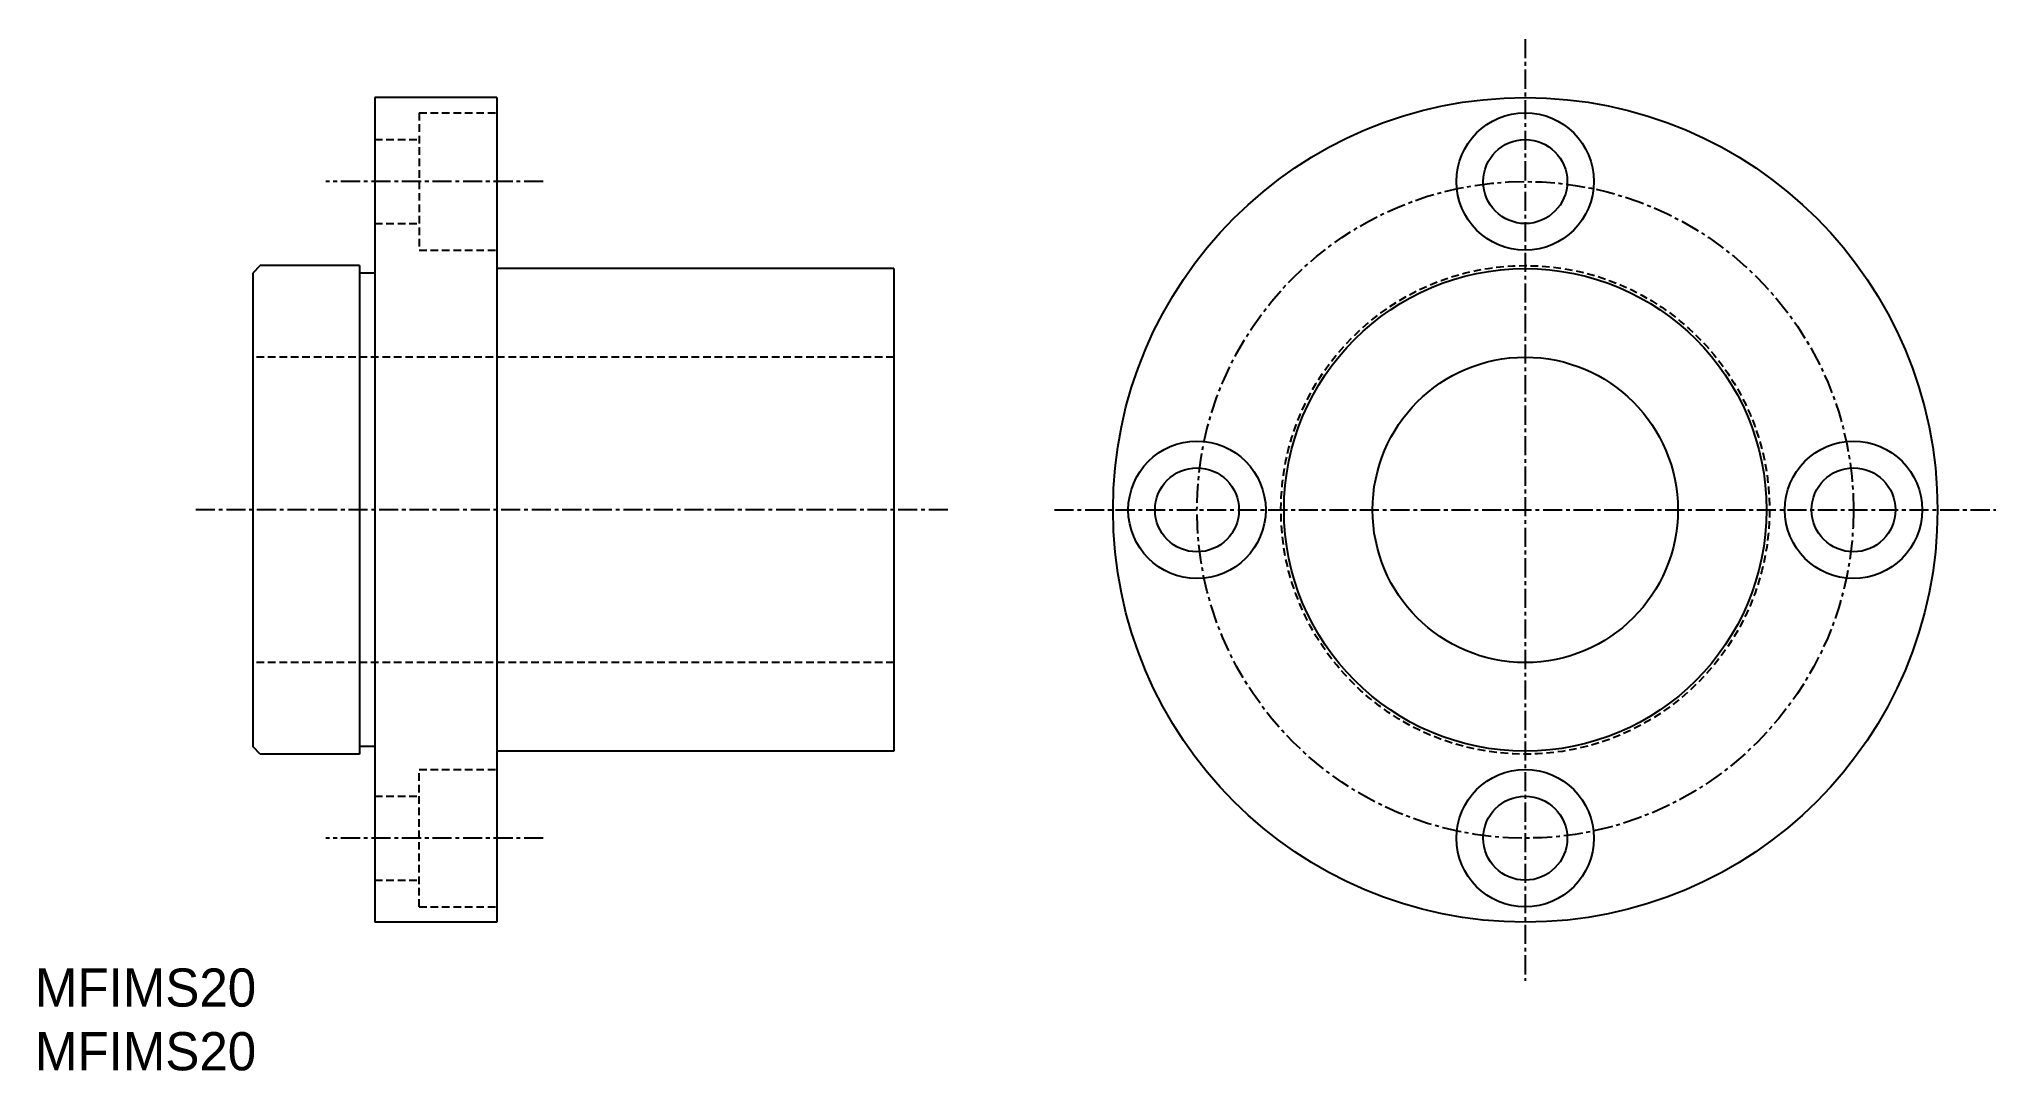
# Model space of a CAD drawing. Extents: x 10 to 138, y 10 to 78.
import ezdxf

# ---------------------------------------------------------------- set-up
doc = ezdxf.new("R2010")
doc.units = 0
doc.linetypes.add('CENTER', pattern=[2, 1.25, -0.25, 0.25, -0.25])
doc.linetypes.add('DASHED', pattern=[0.75, 0.5, -0.25])
doc.layers.get('0').update_dxf_attribs({"linetype": 'CONTINUOUS'})
doc.layers.add('CENTER', color=1, linetype='CENTER')

msp = doc.modelspace()

# ---------------------------------------------------------------- linework, layer by layer
at = {"color": 7, "linetype": 'CONTINUOUS'}
for p, q in [((32.26, 73.7), (32.26, 19.7)), ((40.26, 73.7), (32.26, 73.7)), ((40.26, 73.7), (40.26, 19.7)), ((24.76, 62.7), (24.26, 62.2)), ((24.26, 62.2), (24.26, 31.2)), ((31.26, 62.7), (24.76, 62.7)), ((31.26, 62.7), (31.26, 30.7)), ((32.26, 62.2), (31.26, 62.2)), ((66.26, 62.5), (40.26, 62.5)), ((66.26, 62.5), (66.26, 30.9)), ((24.76, 30.7), (24.26, 31.2)), ((32.26, 31.2), (31.26, 31.2)), ((66.26, 30.9), (40.26, 30.9)), ((31.26, 30.7), (24.76, 30.7)), ((40.26, 19.7), (32.26, 19.7))]:
    msp.add_line(p, q, dxfattribs=at)
at = {"color": 3, "linetype": 'DASHED'}
for p, q in [((35.16, 72.7), (35.16, 63.7)), ((35.16, 72.7), (40.26, 72.7)), ((32.26, 70.95), (35.16, 70.95)), ((32.26, 65.45), (35.16, 65.45)), ((35.16, 63.7), (40.26, 63.7)), ((66.26, 56.7), (24.26, 56.7)), ((66.26, 36.7), (24.26, 36.7)), ((35.16, 20.7), (35.16, 29.7)), ((35.16, 29.7), (40.26, 29.7)), ((32.26, 27.95), (35.16, 27.95)), ((32.26, 22.45), (35.16, 22.45)), ((35.16, 20.7), (40.26, 20.7))]:
    msp.add_line(p, q, dxfattribs=at)
at = {"color": 7, "linetype": 'CONTINUOUS'}
for centre, radius in [((107.61, 46.7), 27), ((107.61, 68.2), 4.5), ((107.61, 68.2), 2.75), ((107.61, 46.7), 15.8), ((107.61, 46.7), 10), ((86.11, 46.7), 4.5), ((129.11, 46.7), 4.5), ((86.11, 46.7), 2.75), ((129.11, 46.7), 2.75), ((107.61, 25.2), 4.5), ((107.61, 25.2), 2.75)]:
    msp.add_circle(centre, radius, dxfattribs=at)
at = {"color": 3, "linetype": 'DASHED'}
msp.add_circle((107.61, 46.7), 16, dxfattribs=at)
at = {"layer": 'CENTER', "color": 1, "linetype": 'CENTER'}
for p, q in [((107.61, 77.53), (107.61, 15.87)), ((43.29, 68.2), (29.06, 68.2)), ((69.79, 46.7), (20.52, 46.7)), ((76.78, 46.7), (138.43, 46.7)), ((43.29, 25.2), (29.06, 25.2))]:
    msp.add_line(p, q, dxfattribs=at)
msp.add_circle((107.61, 46.7), 21.5, dxfattribs=at)

# ---------------------------------------------------------------- texts
at = {"color": 7, "linetype": 'CONTINUOUS'}
for p in [(10, 14.17), (10, 10)]:
    msp.add_text('MFIMS20', height=2.5, dxfattribs=at).set_placement(p)

doc.saveas('drawing.dxf')
